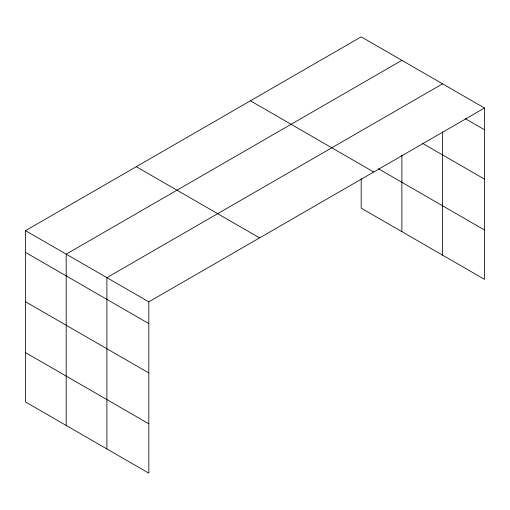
<?xml version="1.0" encoding="UTF-8"?>
<svg xmlns="http://www.w3.org/2000/svg" width="510" height="510" viewBox="0 0 510 510"><rect width="100%" height="100%" fill="white"/><g stroke="black" fill="none" stroke-linecap="round" stroke-linejoin="round"><path stroke-width="0.76" d="M442.572 131.841L442.572 255.14M361.188 178.698L361.188 208.15L484.5 279.346L484.5 108.043L361.188 36.847L25.5 230.654L25.5 401.956L148.812 473.152L148.812 301.85L25.5 230.654M401.88 60.339L66.192 254.152L66.192 425.455M442.572 83.838L106.883 277.644L106.883 448.947M148.812 301.85L484.5 108.043M465.254 118.671L484.5 129.782M422.573 143.38L484.5 179.137M378.433 168.753L484.5 229.991M250.41 100.801L373.722 171.998M136.278 166.7L259.59 237.889M25.5 252.393L148.812 323.589M25.5 301.748L148.812 372.944M25.5 352.601L148.812 423.797M401.88 155.276L401.88 231.642"/></g></svg>
